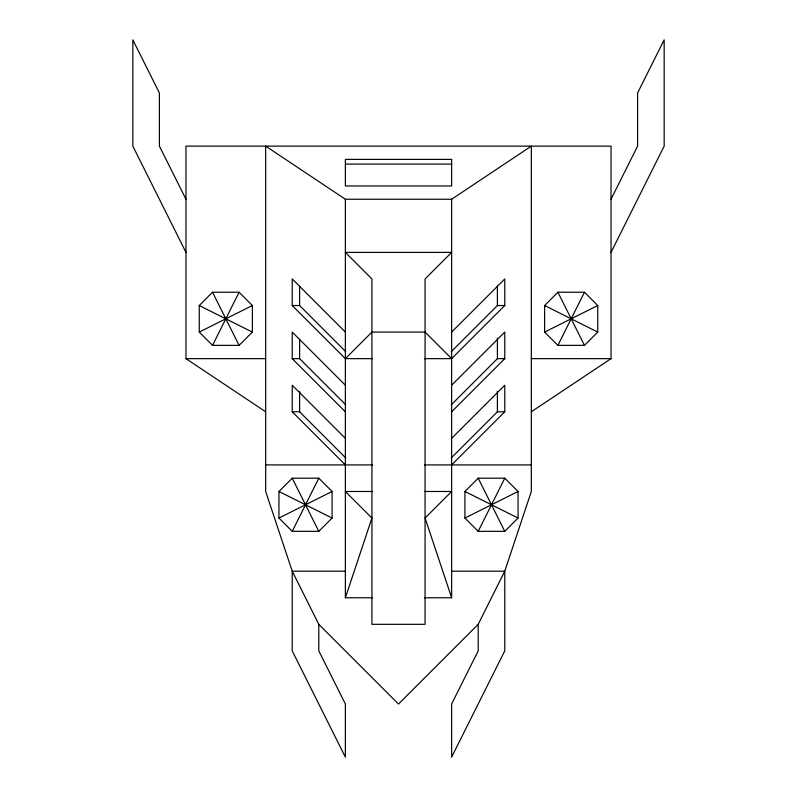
<?xml version="1.0" encoding="UTF-8"?>
<svg xmlns="http://www.w3.org/2000/svg" width="797" height="797" viewBox="0 0 797 797"><rect width="100%" height="100%" fill="white"/><g stroke="black" fill="none" stroke-linecap="round" stroke-linejoin="round"><path stroke-width="1.2" d="M372.548 597.75L345.37 597.75L371.93 518.05L345.37 491.48L372.548 491.48M212.53 345.37L239.1 292.23L252.38 305.52L252.38 332.08L239.1 345.37L212.53 345.37L199.25 332.08L199.25 305.52L212.53 292.23L239.1 292.23M292.23 531.33L318.8 478.2L332.08 491.48L332.08 518.05L318.8 531.33L292.23 531.33L278.95 518.05L278.95 491.48L292.23 478.2L318.8 478.2M611.03 199.25L637.6 146.12L637.6 92.98L664.17 39.85L664.17 146.12L611.03 252.38M557.9 345.37L584.47 292.23L597.75 305.52L597.75 332.08L584.47 345.37L557.9 345.37L544.62 332.08L544.62 305.52L557.9 292.23L584.47 292.23M478.2 531.33L504.77 478.2L518.05 491.48L518.05 518.05L504.77 531.33L478.2 531.33L464.92 518.05L464.92 491.48L478.2 478.2L504.77 478.2M478.2 624.32L504.77 571.18L531.33 491.48L531.33 146.12L451.63 199.25L345.37 199.25L265.67 146.12L265.67 491.48L292.23 571.18L318.8 624.32L398.5 704.02L478.2 624.32L478.2 650.88L451.63 704.02L451.63 757.15L504.77 650.88L504.77 571.18L451.63 571.18M345.37 332.08L292.23 278.95L292.23 305.52L345.37 358.65L371.93 332.08L425.07 332.08L451.63 358.65L504.77 305.52L504.77 278.95L451.63 332.08M451.232 351.686L497.398 305.52L497.398 286.193M451.63 385.22L504.77 332.08L504.77 358.65L451.63 411.78M451.232 404.816L497.398 358.65L497.398 338.117M451.63 438.35L504.77 385.22L504.77 411.78L451.63 464.92M451.232 457.946L497.398 411.78L497.398 391.257M531.33 411.78L611.03 358.65L611.03 146.12L185.97 146.12L185.97 358.65L265.67 411.78M199.25 332.08L252.38 305.52M544.62 332.08L597.75 305.52M278.95 518.05L332.08 491.48M464.92 518.05L518.05 491.48M345.37 164.092L451.63 164.092M292.23 305.52L299.602 305.52L345.768 351.686M497.398 305.52L504.77 305.52M185.97 358.65L265.67 358.65M345.37 385.22L292.23 332.08L292.23 358.65L299.602 358.65L345.768 404.816M345.37 358.65L372.548 358.65M424.452 358.65L451.63 358.65M497.398 358.65L504.77 358.65M531.33 358.65L611.03 358.65M345.37 438.35L292.23 385.22L292.23 411.78L299.602 411.78L345.768 457.946M497.398 411.78L504.77 411.78M265.67 464.92L372.548 464.92M424.452 464.92L531.33 464.92M424.452 491.48L451.63 491.48L425.07 518.05L451.63 597.75L424.452 597.75M345.37 571.18L292.23 571.18L292.23 650.88L345.37 757.15L345.37 704.02L318.8 650.88L318.8 624.32M544.62 305.52L597.75 332.08M199.25 305.52L252.38 332.08M464.92 491.48L518.05 518.05M278.95 491.48L332.08 518.05M292.23 358.65L345.37 411.78M292.23 411.78L345.37 464.92M557.9 292.23L584.47 345.37M478.2 478.2L504.77 531.33M185.97 199.25L159.4 146.12L159.4 92.98L132.83 39.85L132.83 146.12L185.97 252.38M212.53 292.23L239.1 345.37M292.23 478.2L318.8 531.33M451.63 199.25L451.63 597.75M345.37 199.25L345.37 597.75M299.602 286.193L299.602 305.52M299.602 339.333L299.602 358.65M299.602 391.257L299.602 411.78M451.63 252.38L425.07 278.95L425.07 624.32L371.93 624.32L371.93 278.95L345.37 252.38L451.63 252.38M451.63 159.4L345.37 159.4L345.37 185.97L451.63 185.97L451.63 159.4"/></g></svg>
